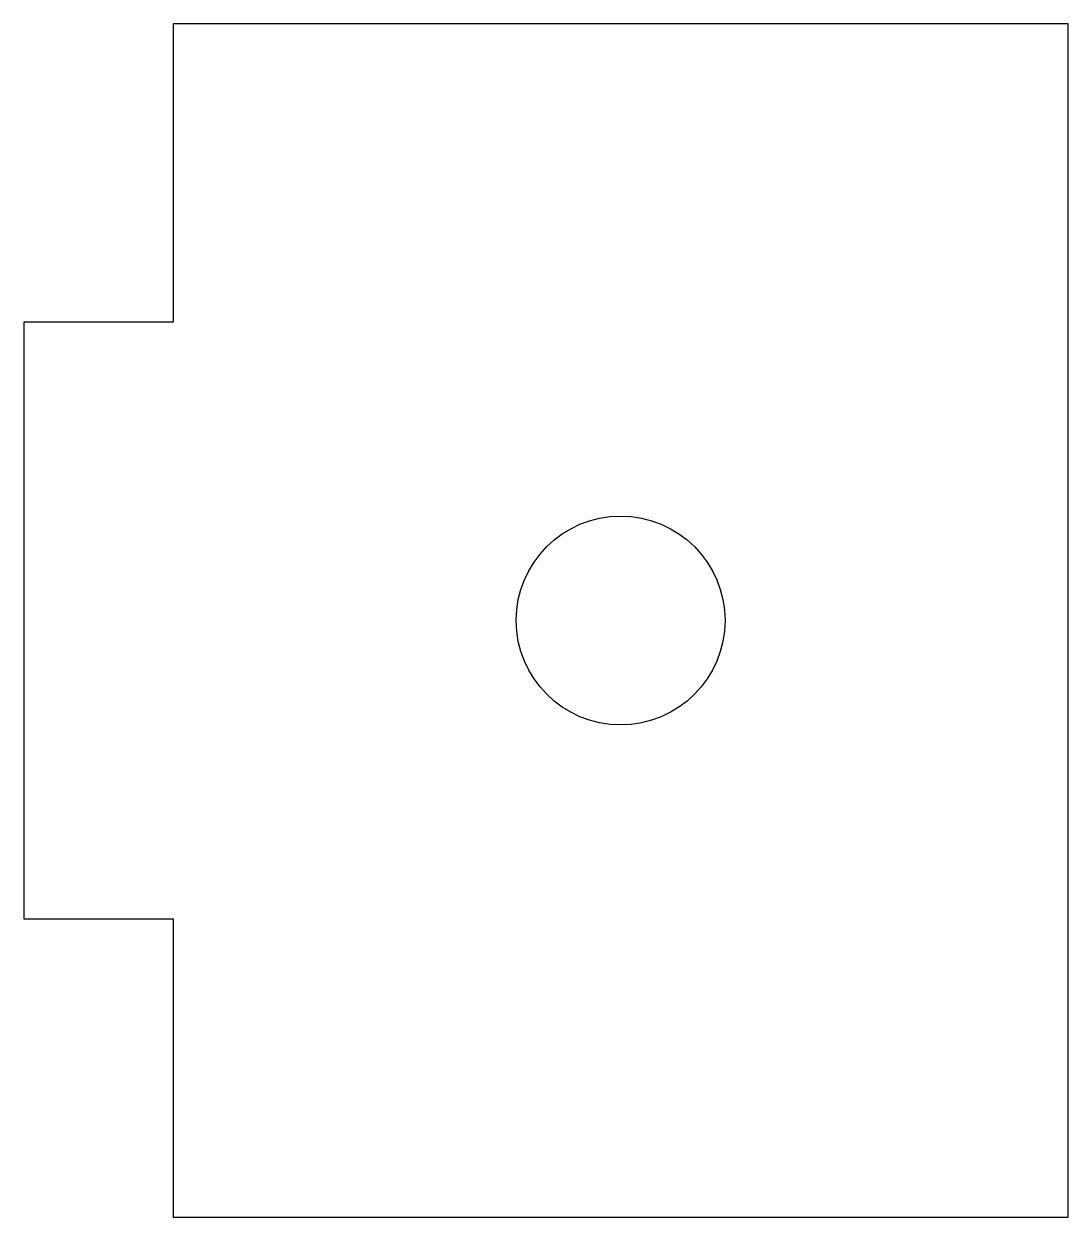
# Model space of a CAD drawing. Header units: millimetres. Extents: x 9.8 to 44.8, y -4.7 to 35.3.
import ezdxf

# ---------------------------------------------------------------- set-up
doc = ezdxf.new("R2010")
doc.units = ezdxf.units.MM

msp = doc.modelspace()

# ---------------------------------------------------------------- linework, layer by layer
msp.add_lwpolyline([(44.781, -4.714), (44.781, 35.286), (14.781, 35.286), (14.781, 25.286), (9.781, 25.286), (9.781, 5.286), (14.781, 5.286), (14.781, -4.714)], close=True)
msp.add_circle((29.781, 15.286), 3.5)

doc.saveas('drawing.dxf')
